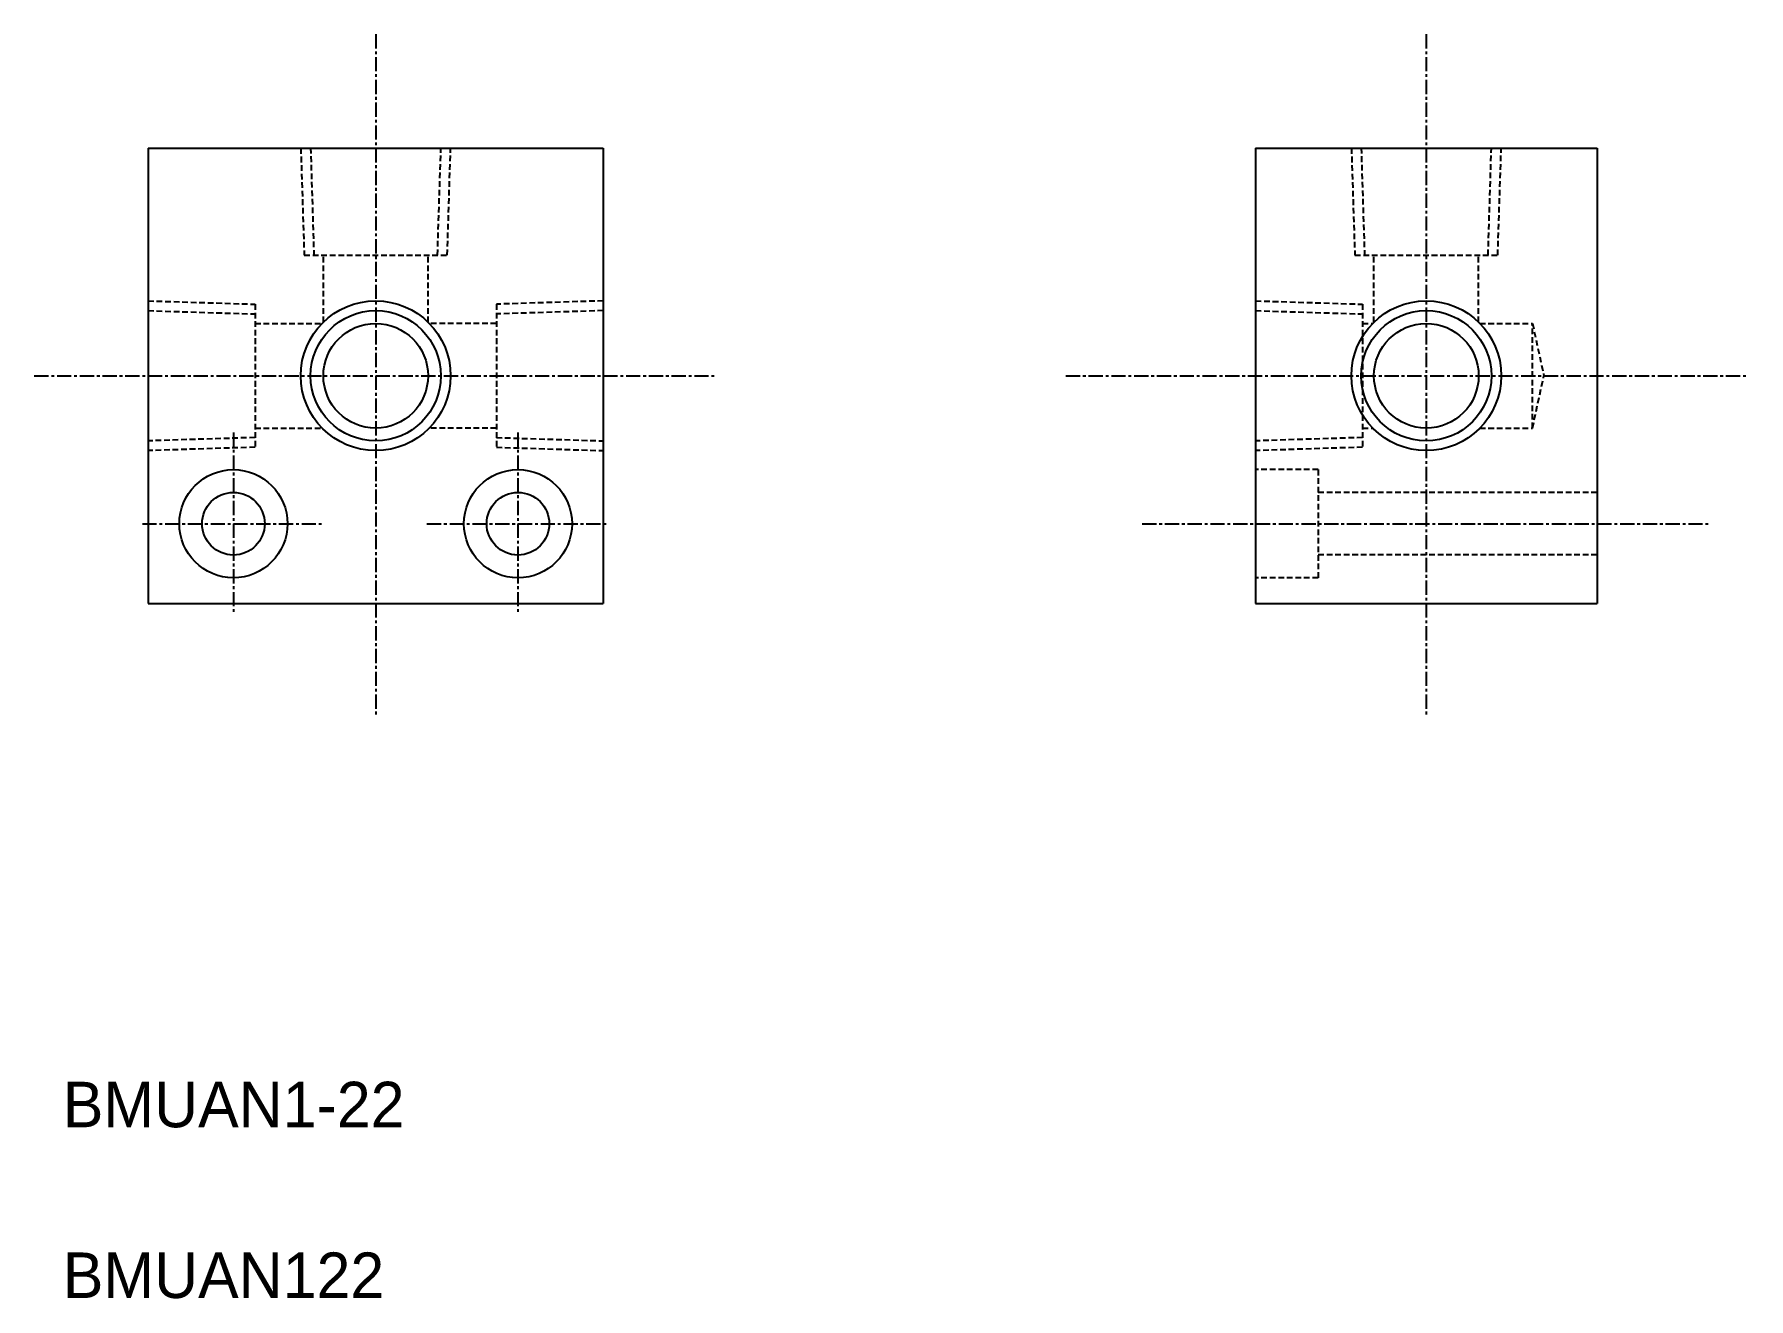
# Model space of a CAD drawing. Extents: x -121 to 30, y 95 to 206.
import ezdxf

# ---------------------------------------------------------------- set-up
doc = ezdxf.new("R2010")
doc.units = 0
doc.linetypes.add('CENTER', pattern=[2, 1.25, -0.25, 0.25, -0.25])
doc.linetypes.add('DASHED', pattern=[0.75, 0.5, -0.25])
doc.layers.get('0').update_dxf_attribs({"linetype": 'CONTINUOUS'})
doc.layers.add('CENTER', color=1, linetype='CENTER')

msp = doc.modelspace()

# ---------------------------------------------------------------- linework, layer by layer
at = {"color": 7, "linetype": 'CONTINUOUS'}
for p, q in [((-111.07, 196.02), (-71.07, 196.02)), ((-111.07, 196.02), (-111.07, 156.02)), ((-71.07, 196.02), (-71.07, 156.02)), ((-13.76, 196.02), (16.24, 196.02)), ((-13.76, 196.02), (-13.76, 156.02)), ((16.24, 196.02), (16.24, 156.02)), ((-111.07, 156.02), (-71.07, 156.02)), ((-13.76, 156.02), (16.24, 156.02))]:
    msp.add_line(p, q, dxfattribs=at)
at = {"color": 3, "linetype": 'DASHED'}
for p, q in [((-97.65, 196.02), (-97.35, 186.62)), ((-96.79, 196.05), (-96.5, 186.62)), ((-85.64, 186.62), (-85.34, 196.05)), ((-84.78, 186.62), (-84.49, 196.02)), ((-5.34, 196.02), (-5.04, 186.62)), ((-4.48, 196.05), (-4.19, 186.62)), ((6.67, 186.62), (6.96, 196.05)), ((7.52, 186.62), (7.82, 196.02)), ((-97.35, 186.62), (-84.78, 186.62)), ((-95.67, 180.72), (-95.67, 186.62)), ((-86.47, 180.72), (-86.47, 186.62)), ((-5.04, 186.62), (7.52, 186.62)), ((-3.36, 180.72), (-3.36, 186.62)), ((5.84, 180.72), (5.84, 186.62)), ((-111.07, 182.6), (-101.67, 182.31)), ((-101.67, 182.31), (-101.67, 169.74)), ((-71.07, 182.6), (-80.47, 182.31)), ((-80.47, 182.31), (-80.47, 169.74)), ((-13.76, 182.6), (-4.36, 182.31)), ((-4.36, 182.31), (-4.36, 169.74)), ((-111.07, 181.74), (-101.67, 181.45)), ((-71.07, 181.74), (-80.47, 181.45)), ((-13.76, 181.74), (-4.36, 181.45)), ((-101.67, 180.62), (-95.77, 180.62)), ((-80.47, 180.62), (-86.36, 180.62)), ((-4.36, 180.62), (-3.46, 180.62)), ((5.94, 180.62), (10.57, 180.62)), ((10.57, 171.42), (10.57, 180.62)), ((10.57, 180.62), (11.57, 176.02)), ((10.57, 171.42), (11.57, 176.02)), ((-101.67, 170.59), (-111.07, 170.3)), ((-101.67, 171.42), (-95.77, 171.42)), ((-80.47, 171.42), (-86.36, 171.42)), ((-80.47, 170.59), (-71.07, 170.3)), ((-4.36, 170.59), (-13.76, 170.3)), ((-4.36, 171.42), (-3.46, 171.42)), ((5.94, 171.42), (10.57, 171.42)), ((-101.67, 169.74), (-111.07, 169.44)), ((-80.47, 169.74), (-71.07, 169.44)), ((-4.36, 169.74), (-13.76, 169.44)), ((-8.26, 167.77), (-13.76, 167.77)), ((-8.26, 167.77), (-8.26, 158.27)), ((16.24, 165.77), (-8.26, 165.77)), ((16.24, 160.28), (-8.26, 160.28)), ((-8.26, 158.27), (-13.76, 158.27))]:
    msp.add_line(p, q, dxfattribs=at)
at = {"color": 3, "linetype": 'CONTINUOUS'}
for centre in [(-91.07, 176.02), (1.24, 176.02)]:
    msp.add_circle(centre, 6.58, dxfattribs=at)
at = {"color": 7, "linetype": 'CONTINUOUS'}
for centre, radius in [((-91.07, 176.02), 5.72), ((1.24, 176.02), 5.72), ((-91.07, 176.02), 4.6), ((1.24, 176.02), 4.6), ((-103.57, 163.02), 4.75), ((-78.57, 163.02), 4.75), ((-103.57, 163.02), 2.75), ((-78.57, 163.02), 2.75)]:
    msp.add_circle(centre, radius, dxfattribs=at)
at = {"layer": 'CENTER', "color": 1, "linetype": 'CENTER'}
for p, q in [((-91.07, 206.02), (-91.07, 146.02)), ((1.24, 206.02), (1.24, 146.02)), ((-121.07, 176.02), (-61.07, 176.02)), ((-30.43, 176.02), (29.57, 176.02)), ((-103.57, 171.02), (-103.57, 155.02)), ((-78.57, 171.02), (-78.57, 155.02)), ((-111.57, 163.02), (-95.57, 163.02)), ((-86.57, 163.02), (-70.57, 163.02)), ((-23.73, 163.02), (26.11, 163.02))]:
    msp.add_line(p, q, dxfattribs=at)

# ---------------------------------------------------------------- texts
at = {"color": 7, "linetype": 'CONTINUOUS'}
for s, p in [('BMUAN1-22', (-118.56, 109.99)), ('BMUAN122', (-118.56, 94.99))]:
    msp.add_text(s, height=4, dxfattribs=at).set_placement(p)

doc.saveas('drawing.dxf')
